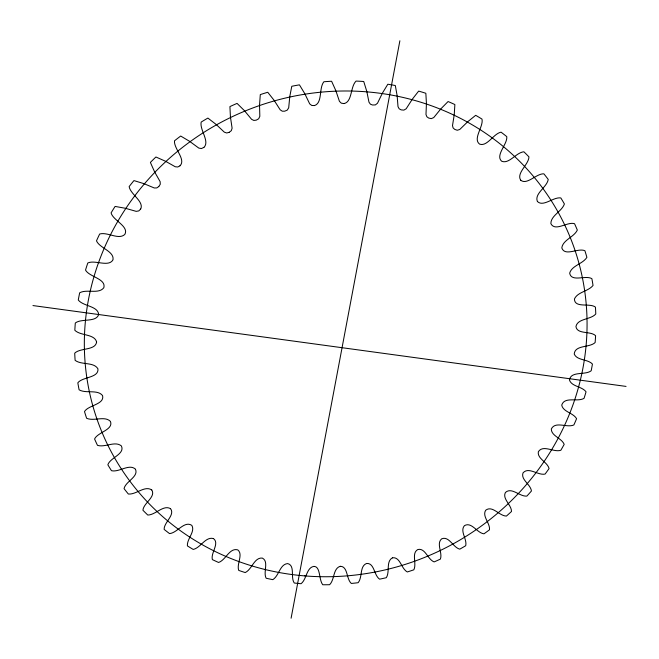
<?xml version="1.0" encoding="UTF-8"?>
<svg xmlns="http://www.w3.org/2000/svg" width="659" height="659" viewBox="0 0 659 659"><rect width="100%" height="100%" fill="white"/><g stroke="black" fill="none" stroke-linecap="round" stroke-linejoin="round"><path stroke-width="0.99" d="M537.431 201.514C543.288 207.321 553.362 196.736 560.825 197.939A263.023 249.53 -24.7 0 1 564.409 203.969C561.839 211.555 550.85 215.452 550.858 223.632C555.207 232.05 567.341 221.35 574.541 223.706A263.023 249.53 -24.7 0 1 577.333 230.073C573.94 237.248 562.852 239.909 561.806 247.916C564.862 256.862 578.215 247.595 584.912 250.749A263.023 249.53 -24.7 0 1 586.897 257.372C582.721 264.02 571.831 265.495 569.673 273.139C571.337 282.505 585.736 274.803 591.881 278.691A263.023 249.53 -24.7 0 1 593.042 285.462C588.182 291.492 577.589 291.879 574.426 299.005C574.599 308.47 589.805 302.67 595.431 307.127A263.023 249.53 -24.7 0 1 595.777 313.972C590.843 319.821 577.482 318.338 575.95 326.576C577.07 334.615 590.686 330.752 595.596 335.703A263.023 249.53 -24.7 0 1 595.135 342.523C589.632 347.936 575.027 344.706 574.228 354.007C576.963 360.654 587.655 358.933 592.433 364.04A263.023 249.53 -24.7 0 1 591.189 370.753C585.25 375.498 570.966 370.729 569.442 379.963C571.526 386.66 581.946 386.281 586.049 391.808A263.023 249.53 -24.7 0 1 584.055 398.333C577.465 402.328 564.582 396.174 561.732 405.087C562.951 411.916 573.231 412.765 576.584 418.679A263.023 249.53 -24.7 0 1 573.874 424.948C567.004 428.144 555.216 420.796 551.319 429.034C551.295 436.036 561.69 438.07 564.195 444.355A263.023 249.53 -24.7 0 1 560.817 450.286C553.758 452.675 543.164 444.29 538.345 451.728C537.077 458.705 547.44 462.017 549.079 468.541A263.023 249.53 -24.7 0 1 545.075 474.085C537.892 475.633 528.625 466.391 523.007 472.931C520.561 479.703 530.643 484.316 531.442 491.004A263.023 249.53 -24.7 0 1 526.87 496.095C519.654 496.828 511.623 486.704 505.395 492.504C502.092 498.937 511.499 504.753 511.499 511.483A263.023 249.53 -24.7 0 1 506.409 516.071C499.234 516.005 492.364 504.959 485.658 510.272C481.918 516.343 490.247 523.106 489.505 529.787A263.023 249.53 -24.7 0 1 483.961 533.823C476.951 532.974 471.556 521.393 464.397 525.684C459.652 531.203 467.289 539.128 465.715 545.718A263.023 249.53 -24.7 0 1 459.776 549.161C453.013 547.497 449.109 535.685 441.645 538.84C436.019 543.691 442.757 552.687 440.393 559.104A263.023 249.53 -24.7 0 1 434.133 561.913C427.567 559.376 425.36 547.728 417.839 549.515C411.142 553.165 416.999 563.667 413.827 569.813A263.023 249.53 -24.7 0 1 407.311 571.963C401.232 568.725 400.433 557.242 392.953 557.728M96.618 341.972C94.385 333.685 80.464 335.991 74.829 330.266A263.023 249.53 -24.7 0 1 75.307 323.017C81.296 318.272 95.827 322.589 98.57 314.788M96.618 342.037C95.366 350.662 80.167 347.688 74.714 353.175A263.023 249.53 -24.7 0 0 75.126 360.341C81.477 365.21 93.776 361.709 97.927 368.826C98.998 378.044 82.359 376.759 77.828 382.83A263.023 249.53 -24.7 0 0 79.105 389.815C85.958 393.86 97.507 389.164 102.557 395.565C104.88 404.461 88.215 405.145 84.5 411.57A263.023 249.53 -24.7 0 0 86.617 418.276C93.825 421.521 104.781 415.557 110.432 421.406C113.752 429.808 97.441 432.32 94.583 439.009A263.023 249.53 -24.7 0 0 97.483 445.344C105.086 447.766 114.93 440.665 121.347 445.879C125.375 454.002 110.045 457.675 107.854 464.801A263.023 249.53 -24.7 0 0 111.478 470.699C119.04 472.577 129.238 463.351 135.416 469.167M98.644 314.252C97.705 305.891 83.067 306.278 78.281 300.018A263.023 249.53 -24.7 0 1 79.673 292.802C86.733 288.815 98.768 294.449 103.825 287.728C106.354 278.757 89.089 276.871 85.522 270.058A263.023 249.53 -24.7 0 1 87.804 262.982C94.888 259.654 108.208 267.249 112.813 260.165M291.097 618.224L399.881 40.776M113.018 259.646C114.271 251.252 99.608 248.113 96.486 240.856A263.023 249.53 -24.7 0 1 99.657 234.027C107.401 231.68 118.612 240.206 124.798 234.464C129.37 226.309 112.895 220.403 111.091 212.873A263.023 249.53 -24.7 0 1 115.103 206.415L125.334 208.277L136.199 211.358L138.794 210.905L140.68 209.018M140.762 208.903C144.123 201.308 130.383 194.339 129.139 186.588A263.023 249.53 -24.7 0 1 133.942 180.591L143.917 183.655L154.297 187.98L156.801 187.914L158.786 186.555M158.827 186.497L160.277 184.248L160.137 181.645L154.593 171.875L150.384 162.419A263.023 249.53 -24.7 0 1 155.911 156.999L165.467 161.224L175.269 166.76L177.773 166.991L179.907 165.862M179.965 165.813C186.349 159.56 173.564 148.514 174.52 140.795A263.023 249.53 -24.7 0 1 180.69 136.034L189.677 141.38L198.796 148.086L201.415 148.547L203.878 147.41M203.993 147.336C209.982 141.356 199.488 129.856 201.176 122.08A263.023 249.53 -24.7 0 1 207.882 118.068L216.152 124.452L224.324 132.162L226.704 132.978L229.06 132.368M229.118 132.335L231.293 130.704L232.108 128.192L230.436 117.014L229.917 106.593A263.023 249.53 -24.7 0 1 237.059 103.397L244.481 110.728L251.59 119.32L253.83 120.44L256.236 120.152L258.666 118.793L259.827 116.33L259.539 105.02L260.289 94.599A263.023 249.53 -24.7 0 1 267.743 92.268L274.193 100.432L280.182 109.814L282.266 111.19L284.68 111.19L287.25 110.119L288.7 107.812L289.779 96.543L291.78 86.28A263.023 249.53 -24.7 0 1 299.433 84.846L304.82 93.718L309.689 103.858L311.756 105.465L314.45 105.572M392.336 557.893C385.77 561.517 390.095 571.872 386.306 577.704A263.023 249.53 -24.7 0 1 379.6 579.17C373.851 575.356 374.559 562.868 366.61 563.453C359.41 566.188 362.672 577.309 358.125 582.704A263.023 249.53 -24.7 0 1 351.321 583.454C346.214 579.03 348.026 566.361 340.341 566.303M392.459 557.86L392.517 557.844M314.59 105.555C322.704 102.796 318.742 87.977 323.882 81.757A263.023 249.53 -24.7 0 1 331.601 81.246L335.851 90.687L339.426 101.321L341.28 103.158L343.916 103.578M340.209 566.312C332.894 568.544 334.731 579.763 329.607 584.714A263.023 249.53 -24.7 0 1 322.762 584.755C318.75 579.739 320.669 567.374 314.524 566.386M344.064 103.578C352.408 101.783 350.25 86.65 356.074 81.082A263.023 249.53 -24.7 0 1 363.735 81.494L366.783 91.346L368.982 102.186L370.407 104.188L372.549 105.012L375.35 104.913L377.483 103.257L382.418 93.108L387.83 84.228A263.023 249.53 -24.7 0 1 395.318 85.538L397.138 95.662L398.011 106.651L399.173 108.809L401.174 109.88L403.876 110.119L406.183 108.768L412.287 99.245L418.654 91.099A263.023 249.53 -24.7 0 1 425.846 93.281L426.439 103.512L425.986 114.501L426.867 116.775L428.712 118.068L431.332 118.62L433.762 117.557L440.871 108.842L448.087 101.535A263.023 249.53 -24.7 0 1 454.875 104.542L454.24 114.732L452.502 125.622L453.104 127.904L454.751 129.395L457.255 130.251L459.76 129.485L467.758 121.701L475.683 115.317A263.023 249.53 -24.7 0 1 481.976 119.081C483.797 126.454 472.503 138.818 479.595 144.115C487.24 146.941 493.542 133.546 501.062 132.171A263.023 249.53 -24.7 0 1 506.771 136.627C507.718 144.123 495.057 155.186 501.614 161.191C509.061 164.495 516.195 152.377 523.889 151.792A263.023 249.53 -24.7 0 1 528.946 156.867C528.806 164.569 516.046 173.07 520.717 180.212M313.948 566.353C306.311 567.588 306.822 579.22 301.064 583.709A263.023 249.53 -24.7 0 1 294.268 583.017C290.257 577.449 295.421 565.546 287.686 563.577C279.853 564.203 279.078 575.826 272.826 579.656A263.023 249.53 -24.7 0 1 266.145 578.231C262.883 572.218 269.259 561.468 262.282 558.066C254.143 557.316 251.993 569.45 245.222 572.564A263.023 249.53 -24.7 0 1 238.739 570.414C236.359 563.989 243.501 554.392 237.775 549.878C229.456 547.53 225.839 560.109 218.582 562.465A263.023 249.53 -24.7 0 1 212.379 559.615C210.501 553.016 219.818 543.346 213.491 538.592M32.95 305.57L626.05 386.413M213.434 538.568C205.468 536.368 200.707 547.761 193.235 549.441A263.023 249.53 -24.7 0 1 187.403 545.899C186.736 538.864 195.517 531.755 191.827 525.38C184.298 520.412 177.222 532.999 169.536 533.592A263.023 249.53 -24.7 0 1 164.14 529.391C163.893 522.356 175.286 515.099 170.582 508.732M170.483 508.649C163.358 504.497 155.549 514.984 147.797 515.058A263.023 249.53 -24.7 0 1 142.921 510.239C143.473 503.089 156.117 496.977 151.792 489.991M520.767 180.261C527.126 185.327 536.541 173.325 543.889 173.836A263.023 249.53 -24.7 0 1 548.23 179.437C547.019 187.247 534.218 193.433 537.357 201.407M151.751 489.95C144.716 485.205 136.199 494.835 128.34 494.019A263.023 249.53 -24.7 0 1 124.057 488.632C125.474 481.482 138.835 476.819 135.49 469.274M304.45 575.875A253.591 240.543 -24.7 0 0 567.325 230.625A253.591 240.543 -24.7 0 0 135.326 195.105A253.591 240.543 -24.7 0 0 304.45 575.875"/></g></svg>
